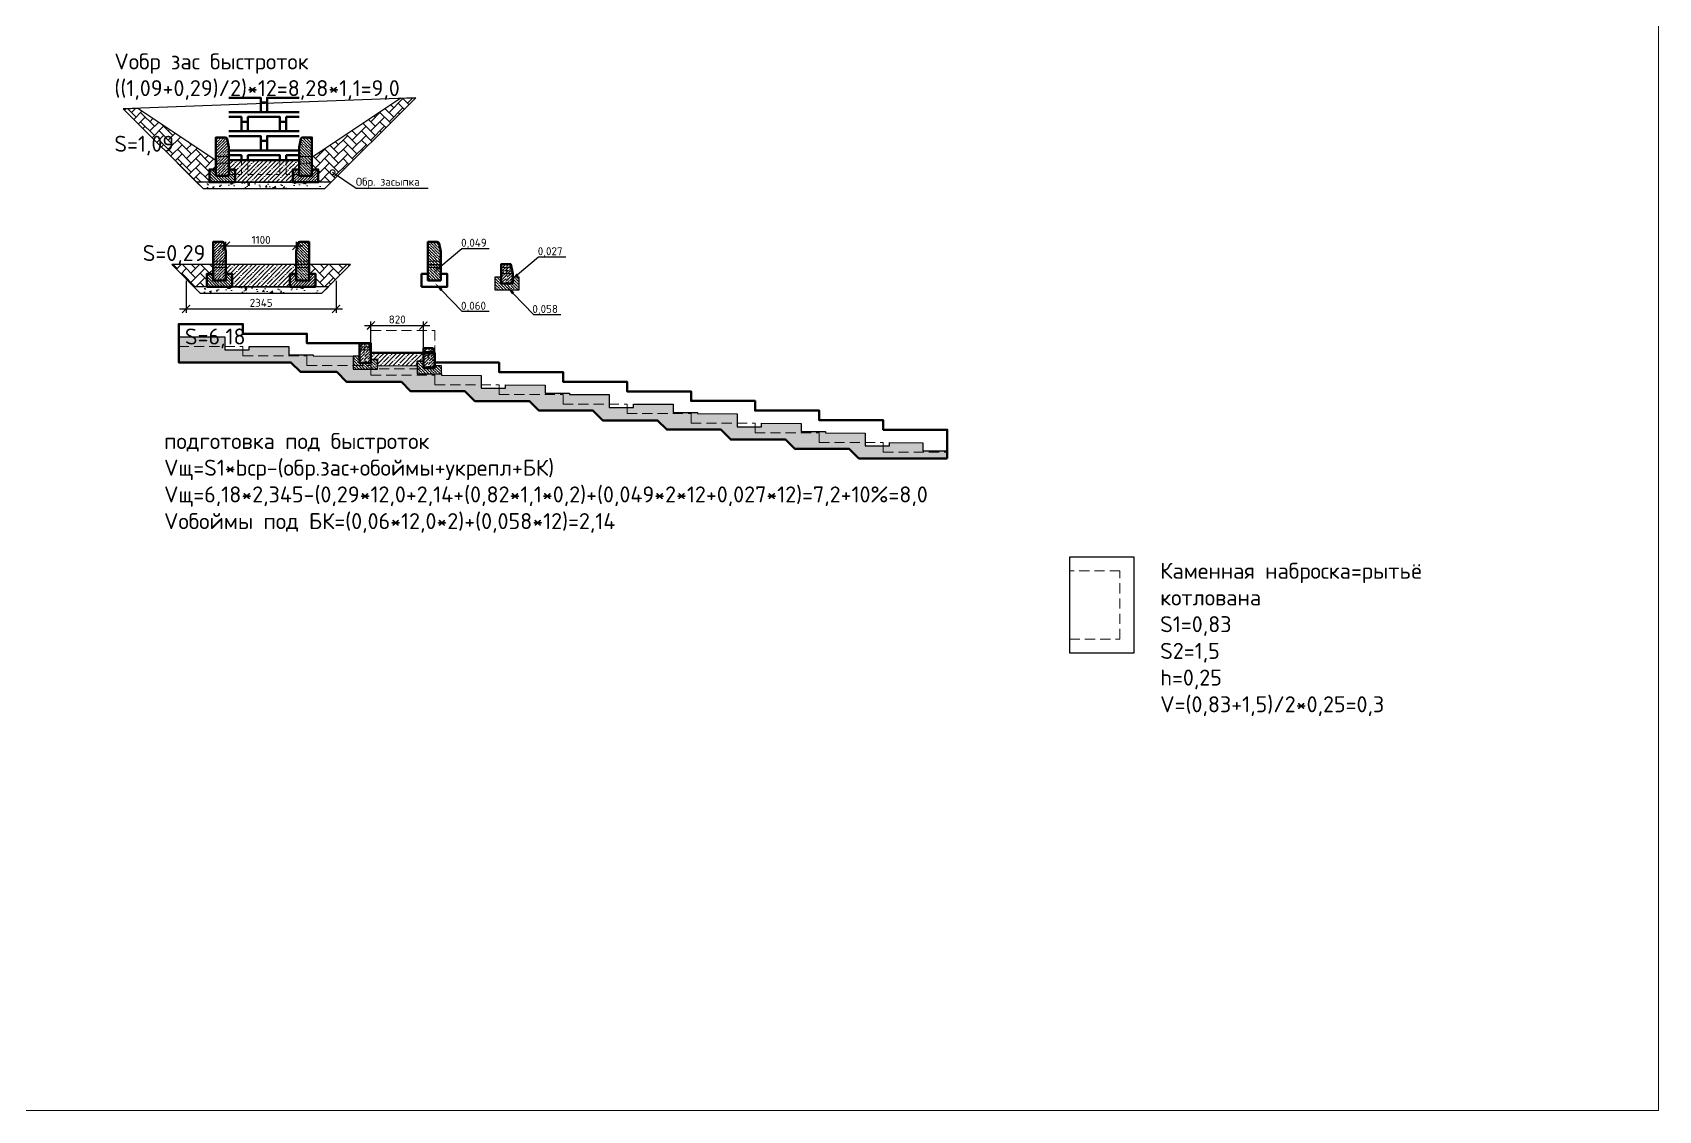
# Model space of a CAD drawing. Header units: millimetres. Extents: x -3202496 to 4385296, y -544754 to -321270.
# Drawn here: x 626001 to 651392, y -426019 to -409191 of the extents above; entities that cross this region are included whole.
import ezdxf
from ezdxf import colors
from ezdxf.entities.mleader import LeaderData, LeaderLine
from ezdxf.math import Vec2, Vec3

# ---------------------------------------------------------------- set-up
doc = ezdxf.new("R2010")
doc.units = ezdxf.units.MM
doc.header["$PDSIZE"] = 1
doc.linetypes.add('HIDDEN', pattern=[9.525, 6.35, -3.175])
doc.layers.get('0').update_dxf_attribs({"lineweight": 0})
doc.layers.get('Defpoints').update_dxf_attribs({"color": 3})
for name, color, linetype, lineweight in [('ГП_искусств сооруж-я_второстепенные', 7, 'Continuous', 25), ('ГП_искусств сооруж-я_выноски', 7, 'Continuous', 15), ('ГП_искусств сооруж-я_невидимые', 7, 'HIDDEN', 18), ('ГП_искусств сооруж-я_основная конструкция', 7, 'Continuous', 50), ('ГП_искусств сооруж-я_основная конструкция 0.3мм', 7, 'Continuous', 30), ('ГП_искусств сооруж-я_текст', 7, 'Continuous', 18), ('ГП_искусств сооруж-я_штриховка', 7, 'Continuous', 9), ('ГП_Расстояние от зд до сетей', 7, 'Continuous', 0)]:
    doc.layers.add(name, color=color, linetype=linetype, lineweight=lineweight)
doc.layers.add('ГП_искусств сооруж-я_Откос', color=7, linetype='Continuous')
doc.layers.add('помощь', color=1, linetype='Continuous', lineweight=0, plot=False)
doc.styles.add('ISOCPEUR', font='isocpeur.ttf')
doc.styles.add('СПДС', font='isocpeur.ttf')
doc.dimstyles.new('SPDS-ISOCUP', dxfattribs={"dimscale": 10, "dimtxt": 2.5, "dimasz": 2.5, "dimexe": 1.25, "dimexo": 0.625, "dimtad": 1, "dimdec": 0, "dimrnd": 0.001, "dimtxsty": 'ISOCPEUR', "dimblk": 'ARCHTICK', "dimcen": 2.5, "dimdle": 2, "dimadec": 0, "dimazin": 2, "dimtfac": 0.75, "dimtdec": 0, "dimtmove": 1, "dimatfit": 3, "dimfxl": 1, "dimtolj": 1, "dimarcsym": 1})

# ---------------------------------------------------------------- blocks, each defined once
blk = doc.blocks.new('БР100.30.18 ред')
at = {"layer": 'ГП_искусств сооруж-я_штриховка', "ltscale": 10}
h = blk.add_hatch(dxfattribs=at)
h.set_pattern_fill('ANSI36', color=256, scale=10, angle=90)
h.set_pattern_definition([(135, (-2628203.914, -2987151.874), (-61.73926083, 16.83798023), [79.375, -15.875, 0, -15.875])])
h.paths.add_polyline_path([(0, 0), (0, 300), (-150, 300), (-180, 150), (-180, 0)])
at = {"layer": 'ГП_искусств сооруж-я_основная конструкция', "color": 0, "linetype": 'ByBlock', "lineweight": -2, "ltscale": 10}
blk.add_lwpolyline([(0, 0), (0, 300), (-150, 300), (-180, 150), (-180, 0)], close=True, dxfattribs=at)
at = {"layer": 'помощь', "ltscale": 10}
for points in [[(0, 200), (-170, 200)], [(0, 250), (-160, 250)]]:
    blk.add_lwpolyline(points, dxfattribs=at)
at = {"layer": 'помощь', "ltscale": 10, "style": 'СПДС'}
blk.add_text('БР100.30.18', height=40, rotation=90, dxfattribs=at).set_placement((-70, 15))
blk = doc.blocks.new('11321')
at = {"layer": 'ГП_искусств сооруж-я_штриховка'}
h = blk.add_hatch(dxfattribs=at)
h.set_pattern_fill('ANSI36', color=256, scale=10, angle=90, style=0)
edge = h.paths.add_edge_path()
edge.add_line((-100, 550), (-75, 676))
edge.add_arc((-45, 670), 30, 90, 168.6901, ccw=False)
edge.add_line((-45, 700), (100, 700))
edge.add_line((100, 700), (100, 670))
edge.add_line((100, 670), (100, 550))
edge.add_line((100, 550), (100, 100))
edge.add_line((100, 100), (-100, 100))
edge.add_line((-100, 100), (-100, 550))
h = blk.add_hatch(dxfattribs=at)
h.set_pattern_fill('ANSI35', color=256, scale=10, style=0)
h.set_pattern_definition([(45, (-173910.785, -119788.98), (-44.90128, 44.90128), []), (45, (-173865.883, -119788.98), (-44.90128, 44.90128), [79.375, -15.875, 0, -15.875])])
h.paths.add_polyline_path([(200, 0), (200, 100), (200, 200), (100, 200), (100, 100), (-100, 100), (-100, 200), (-200, 200), (-200, 100), (-200, 0), (-100, 0), (100, 0)])
at = {"layer": 'ГП_искусств сооруж-я_основная конструкция', "ltscale": 10}
blk.add_lwpolyline([(-100, 550), (-75, 676, -0.357511), (-45, 700), (100, 700), (100, 670), (100, 550), (100, 100), (-100, 100)], format="xyb", close=True, dxfattribs=at)
blk.add_lwpolyline([(-100, 100), (-100, 200), (-200, 200), (-200, 100), (-200, 0), (-100, 0), (100, 0), (200, 0), (200, 100), (200, 200), (100, 200), (100, 100), (-100, 100)], close=True, dxfattribs=at)
at = {"layer": 'помощь', "ltscale": 10}
for points in [[(100, 400), (-100, 400)], [(100, 300), (-100, 300)]]:
    blk.add_lwpolyline(points, dxfattribs=at)
blk = doc.blocks.new('_ArchTick')
at = {"color": 0, "linetype": 'ByBlock', "lineweight": 30, "const_width": 0.15}
blk.add_lwpolyline([(-0.5, -0.5), (0.5, 0.5)], dxfattribs=at)
blk = doc.blocks.new('*D109')
at = {"layer": 'Defpoints', "color": 0, "ltscale": 10, "transparency": 16777216}
for p in [(628398, -413037), (630743, -413037), (630743, -413505)]:
    blk.add_point(p, dxfattribs=at)
at = {"layer": 'ГП_Расстояние от зд до сетей', "color": 0, "lineweight": -2, "ltscale": 10, "transparency": 16777216}
for p, q in [((628398, -413068), (628398, -413567)), ((630743, -413068), (630743, -413567)), ((628298, -413505), (630843, -413505))]:
    blk.add_line(p, q, dxfattribs=at)
at = {"layer": 'ГП_Расстояние от зд до сетей', "color": 0, "lineweight": -2, "ltscale": 10, "transparency": 16777216, "xscale": 125, "yscale": 125, "zscale": 125, "rotation": 180}
blk.add_blockref('_ArchTick', (628398, -413505), dxfattribs=at)
at = {"layer": 'ГП_Расстояние от зд до сетей', "color": 0, "lineweight": -2, "ltscale": 10, "transparency": 16777216, "xscale": 125, "yscale": 125, "zscale": 125}
blk.add_blockref('_ArchTick', (630743, -413505), dxfattribs=at)
at = {"layer": 'ГП_Расстояние от зд до сетей', "color": 0, "lineweight": 30, "ltscale": 10, "transparency": 16777216, "insert": (629571, -413411), "char_height": 125, "attachment_point": 5, "style": 'ISOCPEUR'}
blk.add_mtext('\\A1;2345', dxfattribs=at)
blk = doc.blocks.new('*D110')
at = {"layer": 'Defpoints', "color": 0, "ltscale": 10, "transparency": 16777216}
for p in [(632106, -413765), (631286, -414190), (632106, -414193)]:
    blk.add_point(p, dxfattribs=at)
at = {"layer": 'ГП_Расстояние от зд до сетей', "color": 0, "lineweight": -2, "ltscale": 10, "transparency": 16777216}
for p, q in [((631186, -413765), (632206, -413765)), ((631286, -414159), (631286, -413702)), ((632106, -414161), (632106, -413702))]:
    blk.add_line(p, q, dxfattribs=at)
at = {"layer": 'ГП_Расстояние от зд до сетей', "color": 0, "lineweight": -2, "ltscale": 10, "transparency": 16777216, "xscale": 125, "yscale": 125, "zscale": 125, "rotation": 180}
blk.add_blockref('_ArchTick', (631286, -413765), dxfattribs=at)
at = {"layer": 'ГП_Расстояние от зд до сетей', "color": 0, "lineweight": -2, "ltscale": 10, "transparency": 16777216, "xscale": 125, "yscale": 125, "zscale": 125}
blk.add_blockref('_ArchTick', (632106, -413765), dxfattribs=at)
at = {"layer": 'ГП_Расстояние от зд до сетей', "color": 0, "lineweight": 30, "ltscale": 10, "transparency": 16777216, "insert": (631696, -413671), "char_height": 125, "attachment_point": 5, "style": 'ISOCPEUR'}
blk.add_mtext('\\A1;820', dxfattribs=at)
blk = doc.blocks.new('*D111')
at = {"layer": 'Defpoints', "color": 0, "ltscale": 10, "transparency": 16777216}
for p in [(630121, -412521), (629021, -412815), (630121, -412815)]:
    blk.add_point(p, dxfattribs=at)
at = {"layer": 'ГП_Расстояние от зд до сетей', "color": 0, "lineweight": -2, "ltscale": 10, "transparency": 16777216}
for p, q in [((628921, -412521), (630221, -412521)), ((629021, -412783), (629021, -412459)), ((630121, -412783), (630121, -412459))]:
    blk.add_line(p, q, dxfattribs=at)
at = {"layer": 'ГП_Расстояние от зд до сетей', "color": 0, "lineweight": -2, "ltscale": 10, "transparency": 16777216, "xscale": 125, "yscale": 125, "zscale": 125, "rotation": 180}
blk.add_blockref('_ArchTick', (629021, -412521), dxfattribs=at)
at = {"layer": 'ГП_Расстояние от зд до сетей', "color": 0, "lineweight": -2, "ltscale": 10, "transparency": 16777216, "xscale": 125, "yscale": 125, "zscale": 125}
blk.add_blockref('_ArchTick', (630121, -412521), dxfattribs=at)
at = {"layer": 'ГП_Расстояние от зд до сетей', "color": 0, "lineweight": 30, "ltscale": 10, "transparency": 16777216, "insert": (629571, -412428), "char_height": 125, "attachment_point": 5, "style": 'ISOCPEUR'}
blk.add_mtext('\\A1;1100', dxfattribs=at)
blk = doc.blocks.new('_DotSmall')
at = {"color": 0, "linetype": 'ByBlock', "lineweight": 80, "const_width": 0.5}
blk.add_lwpolyline([(-0.0625, 0, 1), (0.0625, 0, 1)], format="xyb", close=True, dxfattribs=at)

msp = doc.modelspace()

# ---------------------------------------------------------------- hatches: boundary and pattern name
at = {"layer": 'ГП_искусств сооруж-я_штриховка', "ltscale": 50}
h = msp.add_hatch(dxfattribs=at)
h.set_pattern_fill('AR-HBONE', color=256)
h.set_pattern_definition([(45, (11428.31, -9273.12), (0, 143.684098), [304.8, -101.6]), (135, (11500.15, -9201.28), (1e-14, 143.684098), [304.8, -101.6])])
h.paths.add_polyline_path([(631984.23, -410207.98), (631754.67, -410216.65), (630364.1, -411143.7), (630364.1, -411328.11), (630464.1, -411328.11), (630464.1, -411428.11), (630464.1, -411528.11), (630664.1, -411528.11)])
h.paths.add_polyline_path([(628764.1, -411328.11), (628864.1, -411328.11), (628864.1, -411183.11), (627646.28, -410371.23), (627415.88, -410379.9), (628571.13, -411535.14), (628764.1, -411528.11), (628764.1, -411428.11)])
h = msp.add_hatch(dxfattribs=at)
h.set_pattern_fill('ANSI35', color=256, scale=15)
h.set_pattern_definition([(45, (-1304319.195, 966378.87), (-67.351921, 67.351921), []), (45, (-1304251.84, 966378.87), (-67.351921, 67.351921), [119.0625, -23.8125, 0, -23.8125])])
h.paths.add_polyline_path([(630164.1, -411183.11), (629064.1, -411183.11), (629064.1, -411328.11), (629164.1, -411328.11), (629164.1, -411528.11), (630064.1, -411528.11), (630064.1, -411328.11), (630164.1, -411328.11)])
at = {"layer": 'ГП_искусств сооруж-я_штриховка', "ltscale": 10}
h = msp.add_hatch(dxfattribs=at)
h.set_pattern_fill('AR-CONC', color=256, scale=1.5)
h.set_pattern_definition([(50, (628544.1, -411508.11), (273.277, -23.909), [28.575, -314.325]), (355, (628544.1, -411508.1), (-52.865, 286.585), [22.86, -251.46]), (100.451, (628566.87, -411510.1), (220.412, 262.677), [24.285, -267.135]), (46.184, (628544.1, -411431.9), (406.62, -63.063), [42.86, -471.49]), (96.636, (628578, -411437.17), (356.106, 371.14), [36.43, -400.7]), (351.184, (628544.1, -411431.9), (356.11, 371.14), [34.29, -377.19]), (21, (628582.2, -411450.96), (227.422, -153.398), [28.575, -314.325]), (326, (628582.2, -411450.96), (92.703, 276.282), [22.86, -251.46]), (71.451, (628601.15, -411463.74), (320.125, 122.884), [24.285, -267.135]), (37.5, (628544.1, -411508.11), (4.633, 126.8326), [0, -248.412, 0, -255.27, 0, -252.4125]), (7.5, (628544.1, -411508.11), (100.2295, 150.271), [0, -145.542, 0, -242.697, 0, -96.2025]), (327.5, (628459.13, -411508.11), (203.386, -8.593), [0, -95.25, 0, -297.18, 0, -394.335]), (317.5, (628421.03, -411508.11), (222.194, 38.14), [0, -123.825, 0, -197.358, 0, -280.035])])
h.paths.add_polyline_path([(628564.1, -411528.11), (628664.1, -411628.11), (630564.1, -411628.11), (630664.1, -411528.11)])
at = {"layer": 'ГП_искусств сооруж-я_штриховка'}
h = msp.add_hatch(dxfattribs=at)
h.set_pattern_fill('ANSI36', color=256, scale=10, angle=90, style=0)
edge = h.paths.add_edge_path()
edge.add_line((632376.14, -412609.58), (632350.96, -412483.7))
edge.add_arc((632321.55, -412489.58), 30, 371.309932, 450)
edge.add_line((632321.55, -412459.58), (632176.14, -412459.58))
edge.add_line((632176.14, -412459.58), (632176.14, -412489.58))
edge.add_line((632176.14, -412489.58), (632176.14, -412609.58))
edge.add_line((632176.14, -412609.58), (632176.14, -413059.58))
edge.add_line((632176.14, -413059.58), (632376.14, -413059.58))
edge.add_line((632376.14, -413059.58), (632376.14, -412609.58))
at = {"layer": 'ГП_искусств сооруж-я_штриховка', "ltscale": 50}
h = msp.add_hatch(dxfattribs=at)
h.set_pattern_fill('AR-HBONE', color=256)
h.paths.add_polyline_path([(628820.51, -412814.58), (628175.51, -412814.58), (628520.51, -413159.58), (628720.51, -413159.58), (628720.51, -413059.58), (628720.51, -412959.58), (628820.51, -412959.58)])
h.paths.add_polyline_path([(630965.51, -412814.58), (630320.51, -412814.58), (630320.51, -412959.58), (630420.51, -412959.58), (630420.51, -413059.58), (630420.51, -413159.58), (630620.51, -413159.58)])
h = msp.add_hatch(dxfattribs=at)
h.set_pattern_fill('ANSI35', color=256, scale=15)
h.set_pattern_definition([(45, (-1304362.78, 964747.4), (-67.351921, 67.351921), []), (45, (-1304295.43, 964747.4), (-67.351921, 67.351921), [119.0625, -23.8125, 0, -23.8125])])
h.paths.add_polyline_path([(630120.51, -412814.58), (629020.51, -412814.58), (629020.51, -412959.58), (629120.51, -412959.58), (629120.51, -413159.58), (630020.51, -413159.58), (630020.51, -412959.58), (630120.51, -412959.58)])
at = {"layer": 'ГП_искусств сооруж-я_штриховка', "ltscale": 10}
h = msp.add_hatch(dxfattribs=at)
h.set_pattern_fill('ANSI36', color=256, scale=10, angle=90)
h.set_pattern_definition([(135, (-1303023.365, 964331.815), (-61.73926083, 16.83798023), [79.375, -15.875, 0, -15.875])])
h.paths.add_polyline_path([(633318.92, -413008.78), (633218.92, -413008.78), (633218.92, -413208.78), (633598.92, -413208.78), (633598.92, -413008.78), (633498.92, -413008.78), (633498.92, -413108.78), (633318.92, -413108.78)])
h = msp.add_hatch(dxfattribs=at)
h.set_pattern_fill('AR-CONC', color=256, scale=1.5)
h.set_pattern_definition([(50, (628500.51, -413139.58), (273.277, -23.909), [28.575, -314.325]), (355, (628500.5, -413139.58), (-52.865, 286.585), [22.86, -251.46]), (100.451, (628523.28, -413141.58), (220.412, 262.677), [24.285, -267.135]), (46.184, (628500.5, -413063.4), (406.62, -63.063), [42.86, -471.49]), (96.636, (628534.4, -413068.64), (356.106, 371.14), [36.43, -400.7]), (351.184, (628500.5, -413063.4), (356.11, 371.14), [34.29, -377.19]), (21, (628538.61, -413082.43), (227.422, -153.398), [28.575, -314.325]), (326, (628538.6, -413082.43), (92.703, 276.282), [22.86, -251.46]), (71.451, (628557.56, -413095.22), (320.125, 122.884), [24.285, -267.135]), (37.5, (628500.51, -413139.58), (4.633, 126.8326), [0, -248.412, 0, -255.27, 0, -252.4125]), (7.5, (628500.51, -413139.58), (100.2295, 150.271), [0, -145.542, 0, -242.697, 0, -96.2025]), (327.5, (628415.55, -413139.58), (203.386, -8.593), [0, -95.25, 0, -297.18, 0, -394.335]), (317.5, (628377.45, -413139.58), (222.194, 38.14), [0, -123.825, 0, -197.358, 0, -280.035])])
h.paths.add_polyline_path([(628520.51, -413159.58), (628620.51, -413259.58), (630520.51, -413259.58), (630620.51, -413159.58)])
at = {"layer": 'ГП_искусств сооруж-я_штриховка', "ltscale": 0.01}
h = msp.add_hatch(dxfattribs=at)
h.set_pattern_fill('AR-CONC', scale=1.5, style=0)
h.set_pattern_definition([(50, (628285.67, -413740.2), (273.277, -23.9086), [28.575, -314.325]), (355, (628285.67, -413740.2), (-52.865, 286.585), [22.86, -251.461]), (100.4514, (628308.45, -413742.2), (220.412, 262.6766), [24.285, -267.1354]), (46.1842, (628285.67, -413664), (406.619, -63.0635), [42.862, -471.487]), (96.6356, (628319.56, -413669.26), (356.106, 371.139), [36.428, -400.703]), (351.184, (628285.67, -413664), (356.106, 371.139), [34.29, -377.19]), (21, (628323.77, -413683.05), (227.4216, -153.398), [28.575, -314.325]), (326, (628323.77, -413683.05), (92.703, 276.282), [22.86, -251.46]), (71.4514, (628342.72, -413695.83), (320.1246, 122.884), [24.285, -267.135]), (37.5, (628285.67, -413740.2), (4.6329, 126.83256), [0, -248.412, 0, -255.27, 0, -252.4125]), (7.5, (628285.67, -413740.2), (100.2295, 150.2709), [0, -145.542, 0, -242.697, 0, -96.2025]), (327.5, (628200.71, -413740.2), (203.3859, -8.5931), [0, -95.25, 0, -297.18, 0, -394.335]), (317.5, (628162.61, -413740.2), (222.1938, 38.1397), [0, -123.825, 0, -197.358, 0, -280.035])])
h.paths.add_polyline_path([(640285.67, -415840.2), (639005.67, -415840.2), (638905.67, -415840.2), (638755.67, -415690.2), (638005.67, -415690.2), (637905.67, -415690.2), (637760.67, -415545.2), (637005.67, -415545.2), (636905.67, -415545.2), (636750.67, -415390.2), (636005.67, -415390.2), (635905.67, -415390.2), (635760.67, -415245.2), (635005.67, -415245.2), (634905.67, -415245.2), (634750.67, -415090.2), (634005.67, -415090.2), (633905.67, -415090.2), (633760.67, -414945.2), (633005.67, -414945.2), (632905.67, -414945.2), (632750.67, -414790.2), (632005.67, -414790.2), (631905.67, -414790.2), (631760.67, -414645.2), (631005.67, -414645.2), (630905.67, -414645.2), (630750.67, -414490.2), (630185.67, -414490.2), (630035.67, -414340.2), (628285.67, -414340.2), (628285.67, -413940.2), (629005.67, -413943.3), (629005.67, -414144.3), (629385.67, -414144.3), (629385.67, -414090.7), (630005.67, -414093.8), (630005.67, -414220.2), (630385.67, -414220.2), (630385.67, -414240.2), (631005.67, -414243.73), (631005.67, -414445.2), (631385.67, -414445.2), (631385.67, -414390.2), (632005.67, -414393.73), (632005.67, -414520.2), (632385.67, -414520.2), (632385.67, -414540.2), (633005.67, -414543.73), (633005.67, -414745.2), (633385.67, -414745.2), (633385.67, -414690.7), (634005.67, -414693.8), (634005.67, -414820.2), (634385.67, -414820.2), (634385.67, -414840.2), (635005.67, -414843.73), (635005.67, -415045.2), (635385.67, -415045.2), (635385.67, -414990.2), (636005.67, -414993.73), (636005.67, -415120.2), (636385.67, -415120.2), (636385.67, -415140.2), (637005.67, -415143.73), (637005.67, -415345.2), (637385.67, -415345.2), (637385.67, -415290.7), (638005.67, -415293.8), (638005.67, -415420.2), (638385.67, -415420.2), (638385.67, -415440.2), (639005.67, -415445.2), (639005.67, -415645.2), (639385.67, -415645.2), (639385.67, -415590.2), (639905.67, -415593.73), (639905.67, -415720.2), (640285.67, -415720.2)])
at = {"layer": 'ГП_искусств сооруж-я_штриховка', "ltscale": 10}
h = msp.add_hatch(dxfattribs=at)
h.set_pattern_fill('ANSI36', color=256, scale=10, angle=90)
h.set_pattern_definition([(135, (-1305236.608, 963095.39), (-61.73926083, 16.83798023), [79.375, -15.875, 0, -15.875])])
h.paths.add_polyline_path([(631105.67, -414245.2), (631005.67, -414245.2), (631005.67, -414445.2), (631385.67, -414445.2), (631385.67, -414295.2), (631285.67, -414295.2), (631285.67, -414345.2), (631105.67, -414345.2)])
at = {"layer": 'ГП_искусств сооруж-я_штриховка', "ltscale": 0.01}
h = msp.add_hatch(dxfattribs=at)
h.set_pattern_fill('ANSI35', scale=15, style=0)
h.set_pattern_definition([(45, (-1306416.61, 963160.39), (-67.351921, 67.351921), []), (45, (-1306349.26, 963160.39), (-67.351921, 67.351921), [119.0625, -23.8125, 0, -23.8125])])
h.paths.add_polyline_path([(632105.67, -414194.3), (631285.67, -414190.2), (631285.67, -414295.2), (631385.67, -414295.2), (631385.67, -414390.2), (632005.67, -414393.73), (632005.67, -414320.2), (632105.67, -414320.2)])
at = {"layer": 'ГП_искусств сооруж-я_штриховка', "ltscale": 10}
h = msp.add_hatch(dxfattribs=at)
h.set_pattern_fill('ANSI36', color=256, scale=10, angle=90)
h.set_pattern_definition([(135, (-1304236.608, 963020.39), (-61.73926083, 16.83798023), [79.375, -15.875, 0, -15.875])])
h.paths.add_polyline_path([(632105.67, -414320.2), (632005.67, -414320.2), (632005.67, -414520.2), (632385.67, -414520.2), (632385.67, -414395.2), (632285.67, -414395.2), (632285.67, -414420.2), (632105.67, -414420.2)])

# ---------------------------------------------------------------- linework, layer by layer
at = {"layer": 'ГП_искусств сооруж-я_второстепенные', "ltscale": 10}
for points in [[(631754.67, -410216.65), (630364.1, -411143.7)], [(631754.67, -410216.65), (631984.23, -410207.98)], [(627415.88, -410379.9), (627646.28, -410371.23)], [(627646.28, -410371.23), (628864.1, -411183.11)]]:
    msp.add_lwpolyline(points, dxfattribs=at)
for points in [[(628564.1, -411528.11), (628664.1, -411628.11), (630564.1, -411628.11), (630664.1, -411528.11)], [(628520.51, -413159.58), (628620.51, -413259.58), (630520.51, -413259.58), (630620.51, -413159.58)], [(640285.67, -415840.2), (639005.67, -415840.2), (638905.67, -415840.2), (638755.67, -415690.2), (638005.67, -415690.2), (637905.67, -415690.2), (637760.67, -415545.2), (637005.67, -415545.2), (636905.67, -415545.2), (636750.67, -415390.2), (636005.67, -415390.2), (635905.67, -415390.2), (635760.67, -415245.2), (635005.67, -415245.2), (634905.67, -415245.2), (634750.67, -415090.2), (634005.67, -415090.2), (633905.67, -415090.2), (633760.67, -414945.2), (633005.67, -414945.2), (632905.67, -414945.2), (632750.67, -414790.2), (632005.67, -414790.2), (631905.67, -414790.2), (631760.67, -414645.2), (631005.67, -414645.2), (630905.67, -414645.2), (630750.67, -414490.2), (630185.67, -414490.2), (630035.67, -414340.2), (628285.67, -414340.2), (628285.67, -413940.2), (629005.67, -413943.3), (629005.67, -414144.3), (629385.67, -414144.3), (629385.67, -414090.7), (630005.67, -414093.8), (630005.67, -414220.2), (630385.67, -414220.2), (630385.67, -414240.2), (631005.67, -414243.73), (631005.67, -414445.2), (631385.67, -414445.2), (631385.67, -414390.2), (632005.67, -414393.73), (632005.67, -414520.2), (632385.67, -414520.2), (632385.67, -414540.2), (633005.67, -414543.73), (633005.67, -414745.2), (633385.67, -414745.2), (633385.67, -414690.7), (634005.67, -414693.8), (634005.67, -414820.2), (634385.67, -414820.2), (634385.67, -414840.2), (635005.67, -414843.73), (635005.67, -415045.2), (635385.67, -415045.2), (635385.67, -414990.2), (636005.67, -414993.73), (636005.67, -415120.2), (636385.67, -415120.2), (636385.67, -415140.2), (637005.67, -415143.73), (637005.67, -415345.2), (637385.67, -415345.2), (637385.67, -415290.7), (638005.67, -415293.8), (638005.67, -415420.2), (638385.67, -415420.2), (638385.67, -415440.2), (639005.67, -415445.2), (639005.67, -415645.2), (639385.67, -415645.2), (639385.67, -415590.2), (639905.67, -415593.73), (639905.67, -415720.2), (640285.67, -415720.2)], [(632105.67, -414194.3), (631285.67, -414190.2), (631285.67, -414295.2), (631385.67, -414295.2), (631385.67, -414390.2), (632005.67, -414393.73), (632005.67, -414320.2), (632105.67, -414320.2)]]:
    msp.add_lwpolyline(points, close=True, dxfattribs=at)
at = {"layer": 'ГП_искусств сооруж-я_второстепенные', "ltscale": 50}
for points in [[(633318.92, -413008.78), (633218.92, -413008.78), (633218.92, -413208.78), (633598.92, -413208.78), (633598.92, -413008.78), (633498.92, -413008.78), (633498.92, -413108.78), (633318.92, -413108.78)], [(631105.67, -414245.2), (631005.67, -414245.2), (631005.67, -414445.2), (631385.67, -414445.2), (631385.67, -414295.2), (631285.67, -414295.2), (631285.67, -414345.2), (631105.67, -414345.2)], [(632105.67, -414320.2), (632005.67, -414320.2), (632005.67, -414520.2), (632385.67, -414520.2), (632385.67, -414395.2), (632285.67, -414395.2), (632285.67, -414420.2), (632105.67, -414420.2)]]:
    msp.add_lwpolyline(points, close=True, dxfattribs=at)
at = {"layer": 'ГП_искусств сооруж-я_невидимые', "ltscale": 15}
for points in [[(629064.1, -411108.11), (629064.1, -411408.11), (629264.1, -411408.11), (629264.1, -411108.11)], [(629864.1, -411408.11), (629864.1, -411108.11), (629614.1, -411108.11), (629364.1, -411108.11), (629364.1, -411408.11)], [(630164.1, -411108.11), (630164.1, -411408.11), (629964.1, -411408.11), (629964.1, -411108.11)]]:
    msp.add_lwpolyline(points, close=True, dxfattribs=at)
at = {"layer": 'ГП_искусств сооруж-я_невидимые', "ltscale": 25}
for points in [[(631285.67, -413840.2), (632285.67, -413840.2), (632285.67, -414440.2), (631285.67, -414440.2)], [(642198.38, -418660.2), (642980.69, -418660.2), (642980.69, -417595.58), (642198.38, -417595.58)]]:
    msp.add_lwpolyline(points, close=True, dxfattribs=at)
msp.add_lwpolyline([(628285.67, -414090.2), (629285.67, -414090.2), (629285.67, -414240.2), (630285.67, -414240.2), (630285.67, -414390.2), (631285.67, -414390.2), (631285.67, -414540.2), (632285.67, -414540.2), (632285.67, -414690.2), (633285.67, -414690.2), (633285.67, -414840.2), (634285.67, -414840.2), (634285.67, -414990.2), (635285.67, -414990.2), (635285.67, -415140.2), (636285.67, -415140.2), (636285.67, -415290.2), (637285.67, -415290.2), (637285.67, -415440.2), (638285.67, -415440.2), (638285.67, -415590.2), (639285.67, -415590.2), (639285.67, -415740.2), (640285.67, -415740.2)], dxfattribs=at)
at = {"layer": 'ГП_искусств сооруж-я_невидимые', "ltscale": 5}
msp.add_lwpolyline([(632285.67, -414320.2), (632105.67, -414195.2)], dxfattribs=at)
at = {"layer": 'ГП_искусств сооруж-я_основная конструкция', "ltscale": 10}
for points in [[(629564.1, -410433.11), (629564.1, -410208.11), (629064.1, -410208.11)], [(629564.1, -410283.11), (629664.1, -410283.11)], [(629664.1, -410433.11), (629664.1, -410208.11), (630164.1, -410208.11)], [(629064.1, -410433.11), (630164.1, -410433.11)], [(629264.1, -410733.11), (629264.1, -410508.11), (629064.1, -410508.11)], [(629364.1, -410733.11), (629364.1, -410508.11), (629614.1, -410508.11)], [(629864.1, -410733.11), (629864.1, -410508.11), (629614.1, -410508.11)], [(629964.1, -410733.11), (629964.1, -410508.11), (630164.1, -410508.11)], [(629064.1, -410733.11), (630164.1, -410733.11)], [(629564.1, -411033.11), (629564.1, -410808.11), (629064.1, -410808.11)], [(629364.1, -410583.11), (629264.1, -410583.11)], [(629664.1, -411033.11), (629664.1, -410808.11), (630164.1, -410808.11)], [(629864.1, -410583.11), (629964.1, -410583.11)], [(629064.1, -411033.11), (630164.1, -411033.11)], [(629564.1, -410883.11), (629664.1, -410883.11)], [(629064.1, -411108.11), (629264.1, -411108.11), (629264.1, -411183.11)], [(630164.1, -411183.11), (629064.1, -411183.11)], [(629364.1, -411183.11), (629364.1, -411108.11), (629864.1, -411108.11), (629864.1, -411183.11)], [(630164.1, -411108.11), (629964.1, -411108.11), (629964.1, -411183.11)], [(631285.67, -414190.2), (632105.67, -414194.3)]]:
    msp.add_lwpolyline(points, dxfattribs=at)
msp.add_lwpolyline([(632376.14, -412609.58), (632350.96, -412483.7, 0.35751077), (632321.55, -412459.58), (632176.14, -412459.58), (632176.14, -412489.58), (632176.14, -412609.58), (632176.14, -413059.58), (632376.14, -413059.58)], format="xyb", close=True, dxfattribs=at)
for points in [[(632376.14, -413059.58), (632376.14, -412959.58), (632476.14, -412959.58), (632476.14, -413059.58), (632476.14, -413159.58), (632376.14, -413159.58), (632176.14, -413159.58), (632076.14, -413159.58), (632076.14, -413059.58), (632076.14, -412959.58), (632176.14, -412959.58), (632176.14, -413059.58), (632376.14, -413059.58)], [(640285.67, -415840.2), (638905.67, -415840.2), (638755.67, -415690.2), (637905.67, -415690.2), (637760.67, -415545.2), (636905.67, -415545.2), (636750.67, -415390.2), (635905.67, -415390.2), (635760.67, -415245.2), (634905.67, -415245.2), (634750.67, -415090.2), (633905.67, -415090.2), (633760.67, -414945.2), (632905.67, -414945.2), (632750.67, -414790.2), (631905.67, -414790.2), (631760.67, -414645.2), (630905.67, -414645.2), (630750.67, -414490.2), (630185.67, -414490.2), (630035.67, -414340.2), (628285.67, -414340.2), (628285.67, -413742.7), (629285.67, -413742.7), (629285.67, -413892.7), (630285.67, -413892.7), (630285.67, -414042.7), (631285.67, -414042.7), (631285.67, -414192.7), (632285.67, -414192.7), (632285.67, -414342.7), (633285.67, -414342.7), (633285.67, -414492.7), (634285.67, -414492.7), (634285.67, -414642.7), (635285.67, -414642.7), (635285.67, -414792.7), (636285.67, -414792.7), (636285.67, -414942.7), (637285.67, -414942.7), (637285.67, -415092.7), (638285.67, -415092.7), (638285.67, -415242.7), (639285.67, -415242.7), (639285.67, -415392.7), (640285.67, -415392.7)]]:
    msp.add_lwpolyline(points, close=True, dxfattribs=at)
at = {"layer": 'ГП_искусств сооруж-я_основная конструкция 0.3мм'}
for points in [[(630164.1, -411183.11), (629064.1, -411183.11), (629064.1, -411328.11), (629164.1, -411328.11), (629164.1, -411528.11), (630064.1, -411528.11), (630064.1, -411328.11), (630164.1, -411328.11)], [(630120.51, -412814.58), (629020.51, -412814.58), (629020.51, -412959.58), (629120.51, -412959.58), (629120.51, -413159.58), (630020.51, -413159.58), (630020.51, -412959.58), (630120.51, -412959.58)]]:
    msp.add_lwpolyline(points, close=True, dxfattribs=at)
at = {"layer": 'ГП_искусств сооруж-я_Откос', "ltscale": 50}
msp.add_lwpolyline([(642198.38, -418877.89), (642198.38, -417377.89), (643198.38, -417377.89), (643198.38, -418877.89)], close=True, dxfattribs=at)
at = {"layer": 'помощь', "ltscale": 10}
msp.add_lwpolyline([(499638.67, -387568.75), (651392.15, -387568.75), (651392.15, -426018.62), (499638.67, -426018.62)], close=True, dxfattribs=at)
at = {"layer": 'помощь', "lineweight": 30, "ltscale": 10}
for points in [[(627415.88, -410379.9), (628664.1, -411628.11), (630564.1, -411628.11), (631984.23, -410207.98)], [(628175.51, -412814.58), (628620.51, -413259.58), (630520.51, -413259.58), (630965.51, -412814.58)], [(632176.14, -412814.58), (632376.14, -412814.58), (632376.14, -413059.58), (632176.14, -413059.58)], [(633318.92, -413108.78), (633498.92, -413108.78), (633498.92, -412958.78), (633318.92, -412958.78)]]:
    msp.add_lwpolyline(points, close=True, dxfattribs=at)
at = {"layer": 'помощь', "ltscale": 10}
for points in [[(628564.1, -411528.11), (628262.21, -411226.23)], [(628664.1, -411628.11), (628262.21, -411226.23)], [(630664.1, -411528.11), (631071.62, -411120.58)], [(632176.14, -412759.58), (632376.14, -412759.58)], [(632176.14, -412859.58), (632376.14, -412859.58)]]:
    msp.add_lwpolyline(points, dxfattribs=at)

# ---------------------------------------------------------------- block references
at = {"layer": 'ГП_искусств сооруж-я_основная конструкция', "ltscale": 10, "xscale": -1}
for p in [(628964.1, -411528.11), (628920.51, -413159.58)]:
    msp.add_blockref('11321', p, dxfattribs=at)
at = {"layer": 'ГП_искусств сооруж-я_основная конструкция', "ltscale": 10}
for p in [(630264.1, -411528.11), (630220.51, -413159.58)]:
    msp.add_blockref('11321', p, dxfattribs=at)
at = {"layer": 'ГП_искусств сооруж-я_основная конструкция', "xscale": -1}
for p in [(633318.92, -413108.78), (631105.67, -414345.2), (632105.67, -414420.2)]:
    msp.add_blockref('БР100.30.18 ред', p, dxfattribs=at)

# ---------------------------------------------------------------- texts
at = {"layer": 'ГП_искусств сооруж-я_текст', "linetype": 'Continuous', "ltscale": 1000, "char_height": 250, "attachment_point": 1, "style": 'ISOCPEUR'}
for s, insert, width in [('Vобр зас быстроток  ((1,09+0,29)/2)*12=8,28*1,1=9,0', (627278.86, -409517.55), 7199.1784), ('S=1,09', (627278.95, -410802.46), 1551.8956), ('S=0,29', (627721.77, -412508.93), 1551.8956), ('S=6,18', (628380.34, -413811.33), 1551.8956), ('подготовка под быстроток\\PVщ=S1*bср-(обр.зас+обоймы+укрепл+БК)\\PVщ=6,18*2,345-(0,29*12,0+2,14+(0,82*1,1*0,2)+(0,049*2*12+0,027*12)=7,2+10%=8,0\\PVобоймы под БК=(0,06*12,0*2)+(0,058*12)=2,14', (628054.82, -415443.16), 7199.1784), ('Каменная наброска=рытьё котлована\\PS1=0,83\\PS2=1,5\\Ph=0,25\\PV=(0,83+1,5)/2*0,25=0,3', (643610.62, -417468.9), 5157.7188)]:
    msp.add_mtext(s, dxfattribs=dict(at, insert=insert, width=width))

# ---------------------------------------------------------------- dimensions: what is measured, and where the dimension line sits
at = {"layer": 'ГП_Расстояние от зд до сетей', "lineweight": 30, "ltscale": 10}
for base, p1, p2, picture, middle in [((630120.51, -412521.4), (629020.51, -412814.58), (630120.51, -412814.58), '*D111', (629570.51, -412427.65)), ((630743.01, -413504.64), (628398.01, -413037.08), (630743.01, -413037.08), '*D109', (629570.51, -413410.89)), ((632105.67, -413764.78), (631285.67, -414190.2), (632105.67, -414192.7), '*D110', (631695.67, -413671.03))]:
    dim = msp.add_linear_dim(base=base, p1=p1, p2=p2, dimstyle='SPDS-ISOCUP', override={"dimscale": 50}, dxfattribs=at)
    dim.commit()
    dim.dimension.update_dxf_attribs({"geometry": picture, "text_midpoint": middle})

# ---------------------------------------------------------------- leaders
at = {"layer": 'ГП_искусств сооруж-я_выноски', "linetype": 'Continuous', "ltscale": 10}
ml = msp.add_multileader_mtext('Standard', dxfattribs=at)
ml.set_content('Обр. засыпка', color=256, style='ISOCPEUR')
ml.set_leader_properties()
ml.set_arrow_properties(name='DOTSMALL')
ml.build(insert=Vec2(0, 0))
ml.multileader.update_dxf_attribs({"text_left_attachment_type": 6, "text_right_attachment_type": 6, "dogleg_length": 0, "arrow_head_size": 150, "scale": 50})
ctx = ml.context
ctx.base_point, ctx.scale, ctx.char_height, ctx.arrow_head_size, ctx.landing_gap_size, ctx.plane_origin = Vec3(631053.3, -411620.85), 50, 125, 150, 0, Vec3(634701.6, -411121.19)
ctx.left_attachment, ctx.right_attachment, ctx.text_align_type = 6, 6, 1
notes = []
notes.append((ctx, [(0, (1, 1, 0), (631053.3, -411620.85), (1, 0), 0, [(0, [(630686.2, -411372.62)], 0, [])])]))
ctx.mtext.insert, ctx.mtext.alignment, ctx.mtext.line_spacing_factor, ctx.mtext.flow_direction = Vec3(631550.17, -411458.35), 2, 0.908571, 5
ml = msp.add_multileader_mtext('Standard', dxfattribs=at)
ml.set_content('0,049', color=256, style='ISOCPEUR')
ml.set_leader_properties()
ml.build(insert=Vec2(0, 0))
ml.multileader.update_dxf_attribs({"text_left_attachment_type": 6, "text_right_attachment_type": 6, "dogleg_length": 0, "arrow_head_size": 150, "scale": 50})
ctx = ml.context
ctx.base_point, ctx.scale, ctx.char_height, ctx.arrow_head_size, ctx.landing_gap_size, ctx.plane_origin = Vec3(632703.08, -412560.26), 50, 125, 150, 0, Vec3(637006.36, -410979.76)
ctx.left_attachment, ctx.right_attachment, ctx.text_align_type = 6, 6, 1
notes.append((ctx, [(0, (1, 1, 0), (632703.08, -412560.26), (1, 0), 0, [(0, [(632265.48, -412935.96)], 0, [])])]))
ctx.mtext.insert, ctx.mtext.alignment, ctx.mtext.line_spacing_factor, ctx.mtext.flow_direction = Vec3(632893.7, -412410.26), 2, 0.908571, 5
ml = msp.add_multileader_mtext('Standard', dxfattribs=at)
ml.set_content('0,027', color=256, style='ISOCPEUR')
ml.set_leader_properties()
ml.build(insert=Vec2(0, 0))
ml.multileader.update_dxf_attribs({"text_left_attachment_type": 6, "text_right_attachment_type": 6, "dogleg_length": 0, "arrow_head_size": 150, "scale": 50})
ctx = ml.context
ctx.base_point, ctx.scale, ctx.char_height, ctx.arrow_head_size, ctx.landing_gap_size, ctx.plane_origin = Vec3(633899.93, -412692.56), 50, 125, 150, 0, Vec3(638203.21, -411112.06)
ctx.left_attachment, ctx.right_attachment, ctx.text_align_type = 6, 6, 1
notes.append((ctx, [(0, (1, 1, 0), (633899.93, -412692.56), (1, 0), 0, [(0, [(633462.33, -413068.25)], 0, [])])]))
ctx.mtext.insert, ctx.mtext.alignment, ctx.mtext.line_spacing_factor, ctx.mtext.flow_direction = Vec3(634084.31, -412542.56), 2, 0.908571, 5
ml = msp.add_multileader_mtext('Standard', dxfattribs=at)
ml.set_content('0,060', color=256, style='ISOCPEUR')
ml.set_leader_properties()
ml.build(insert=Vec2(0, 0))
ml.multileader.update_dxf_attribs({"text_left_attachment_type": 6, "text_right_attachment_type": 6, "dogleg_length": 0, "arrow_head_size": 150, "scale": 50})
ctx = ml.context
ctx.base_point, ctx.scale, ctx.char_height, ctx.arrow_head_size, ctx.landing_gap_size, ctx.plane_origin = Vec3(632703.08, -413543.32), 50, 125, 150, 0, Vec3(637006.36, -411962.82)
ctx.left_attachment, ctx.right_attachment, ctx.text_align_type = 6, 6, 1
notes.append((ctx, [(0, (1, 1, 0), (632703.08, -413543.32), (1, 0), 0, [(0, [(632285.58, -413103.16)], 0, [])])]))
ctx.mtext.insert, ctx.mtext.alignment, ctx.mtext.line_spacing_factor, ctx.mtext.flow_direction = Vec3(632887.45, -413393.32), 2, 0.908571, 5
ml = msp.add_multileader_mtext('Standard', dxfattribs=at)
ml.set_content('0,058', color=256, style='ISOCPEUR')
ml.set_leader_properties()
ml.build(insert=Vec2(0, 0))
ml.multileader.update_dxf_attribs({"text_left_attachment_type": 6, "text_right_attachment_type": 6, "dogleg_length": 0, "arrow_head_size": 150, "scale": 50})
ctx = ml.context
ctx.base_point, ctx.scale, ctx.char_height, ctx.arrow_head_size, ctx.landing_gap_size, ctx.plane_origin = Vec3(633822.1, -413594.06), 50, 125, 150, 0, Vec3(638125.38, -412013.56)
ctx.left_attachment, ctx.right_attachment, ctx.text_align_type = 6, 6, 1
notes.append((ctx, [(0, (1, 1, 0), (633822.1, -413594.06), (1, 0), 0, [(0, [(633404.6, -413153.9)], 0, [])])]))
ctx.mtext.insert, ctx.mtext.alignment, ctx.mtext.line_spacing_factor, ctx.mtext.flow_direction = Vec3(634006.47, -413444.06), 2, 0.908571, 5
for ctx, leaders in notes:
    for number, flags, end, landing, length, lines in leaders:
        leader = LeaderData()
        leader.index, (leader.has_last_leader_line, leader.has_dogleg_vector, leader.attachment_direction) = number, flags
        leader.last_leader_point, leader.dogleg_vector, leader.dogleg_length = Vec3(end), Vec3(landing), length
        for number, points, colour, breaks in lines:
            line = LeaderLine()
            line.index, line.vertices, line.color, line.breaks = number, Vec3.list(points), colors.encode_raw_color(colour), breaks
            leader.lines.append(line)
        ctx.leaders.append(leader)

doc.saveas('drawing.dxf')
